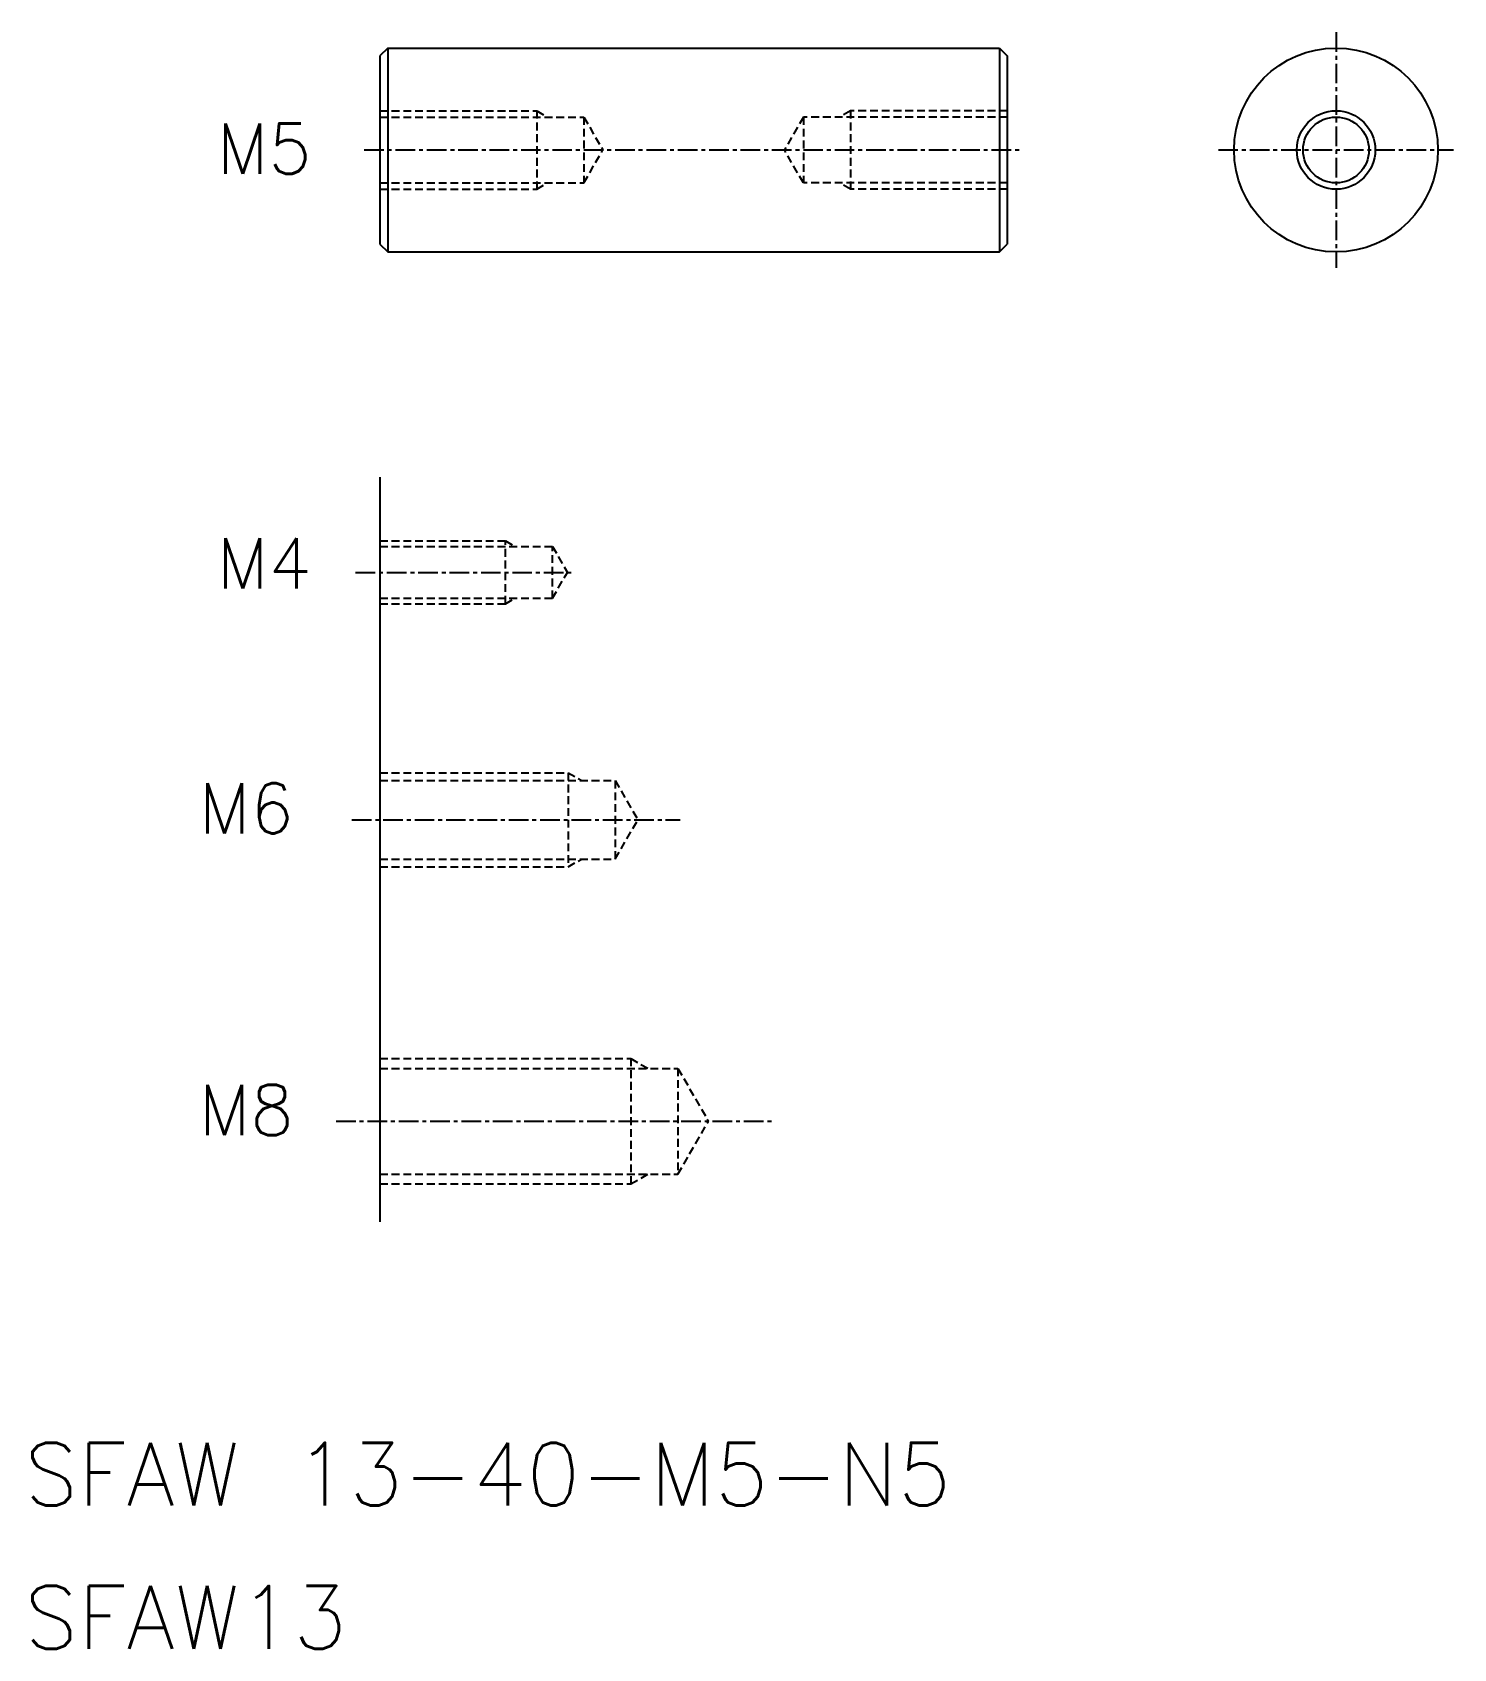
# Model space of a CAD drawing. Extents: x 580 to 671, y 450 to 553.
import ezdxf

# ---------------------------------------------------------------- set-up
doc = ezdxf.new("R2010")
doc.units = 0
doc.linetypes.add('CENTER', pattern=[2, 1.25, -0.25, 0.25, -0.25])
doc.linetypes.add('DASHED', pattern=[0.75, 0.5, -0.25])
doc.layers.get('0').update_dxf_attribs({"linetype": 'CONTINUOUS'})
doc.layers.add('CENTER', color=1, linetype='CENTER')
doc.styles.get("Standard").update_dxf_attribs({"font": 'txt.shx', "bigfont": 'bigfont.shx'})

msp = doc.modelspace()

# ---------------------------------------------------------------- linework, layer by layer
at = {"color": 7, "linetype": 'CONTINUOUS'}
for p, q in [((602.84, 552.31), (602.34, 551.81)), ((602.84, 552.31), (641.84, 552.31)), ((602.84, 552.31), (602.84, 539.31)), ((641.84, 552.31), (641.84, 539.31)), ((641.84, 552.31), (642.34, 551.81)), ((602.34, 551.81), (602.34, 539.81)), ((642.34, 551.81), (642.34, 539.81)), ((602.34, 539.81), (602.84, 539.31)), ((641.84, 539.31), (642.34, 539.81)), ((602.84, 539.31), (641.84, 539.31)), ((602.34, 524.95), (602.34, 477.5))]:
    msp.add_line(p, q, dxfattribs=at)
at = {"color": 3, "linetype": 'DASHED'}
for p, q in [((602.34, 548.31), (612.34, 548.31)), ((612.34, 548.31), (612.34, 543.31)), ((612.34, 548.31), (612.95, 547.96)), ((632.34, 548.31), (631.74, 547.96)), ((642.34, 548.31), (632.34, 548.31)), ((632.34, 548.31), (632.34, 543.31)), ((602.34, 547.91), (615.34, 547.91)), ((615.34, 547.91), (615.34, 543.71)), ((615.34, 547.91), (616.56, 545.81)), ((629.34, 547.91), (628.13, 545.81)), ((642.34, 547.91), (629.34, 547.91)), ((629.34, 547.91), (629.34, 543.71)), ((615.34, 543.71), (616.56, 545.81)), ((629.34, 543.71), (628.13, 545.81)), ((602.34, 543.71), (615.34, 543.71)), ((602.34, 543.31), (612.34, 543.31)), ((608.84, 543.71), (608.84, 543.71)), ((612.34, 543.31), (612.95, 543.66)), ((642.34, 543.71), (629.34, 543.71)), ((632.34, 543.31), (631.74, 543.66)), ((642.34, 543.31), (632.34, 543.31)), ((602.34, 520.89), (610.34, 520.89)), ((602.34, 520.54), (613.34, 520.54)), ((610.34, 516.89), (610.34, 520.89)), ((610.34, 520.89), (610.95, 520.54)), ((613.34, 520.54), (614.3, 518.89)), ((613.34, 517.24), (613.34, 520.54)), ((613.34, 517.24), (614.3, 518.89)), ((602.34, 517.24), (613.34, 517.24)), ((610.34, 516.89), (610.95, 517.24)), ((602.34, 516.89), (610.34, 516.89)), ((602.34, 506.12), (614.34, 506.12)), ((614.34, 506.12), (614.34, 500.12)), ((614.34, 506.12), (615.21, 505.62)), ((602.34, 505.62), (617.34, 505.62)), ((617.34, 505.62), (617.34, 500.62)), ((617.34, 505.62), (618.79, 503.12)), ((617.34, 500.62), (618.79, 503.12)), ((602.34, 500.62), (617.34, 500.62)), ((602.34, 500.12), (614.34, 500.12)), ((614.34, 500.12), (615.21, 500.62)), ((602.34, 487.91), (618.34, 487.91)), ((602.34, 487.28), (621.34, 487.28)), ((618.34, 487.91), (618.34, 479.91)), ((618.34, 487.91), (619.43, 487.28)), ((621.34, 487.28), (621.34, 480.53)), ((621.34, 487.28), (623.29, 483.91)), ((621.34, 480.53), (623.29, 483.91)), ((602.34, 480.53), (621.34, 480.53)), ((618.34, 479.91), (619.43, 480.53)), ((602.34, 479.91), (618.34, 479.91))]:
    msp.add_line(p, q, dxfattribs=at)
msp.add_line((605.59, 543.71), (605.59, 543.71))
at = {"color": 7, "linetype": 'CONTINUOUS'}
for radius in [6.5, 2.1]:
    msp.add_circle((663.3, 545.81), radius, dxfattribs=at)
at = {"color": 3, "linetype": 'CONTINUOUS'}
msp.add_circle((663.3, 545.81), 2.5, dxfattribs=at)
at = {"layer": 'CENTER', "color": 1, "linetype": 'CENTER'}
for p, q in [((663.3, 553.31), (663.3, 538.31)), ((601.34, 545.81), (643.34, 545.81)), ((655.8, 545.81), (670.8, 545.81)), ((600.79, 518.89), (614.74, 518.89)), ((600.56, 503.12), (621.49, 503.12)), ((599.55, 483.91), (627.46, 483.91))]:
    msp.add_line(p, q, dxfattribs=at)

# ---------------------------------------------------------------- texts
at = {"color": 7, "linetype": 'CONTINUOUS'}
for s, height, p in [('M5', 3.2, (591.95, 544.3)), ('M4', 3.2, (591.95, 517.87)), ('M6', 3.2, (590.8, 502.25)), ('M8', 3.2, (590.8, 483.03)), ('SFAW 13-40-M5-N5', 4, (579.67, 459.42)), ('SFAW13', 4, (579.67, 450.29))]:
    msp.add_text(s, height=height, dxfattribs=at).set_placement(p)

doc.saveas('drawing.dxf')
